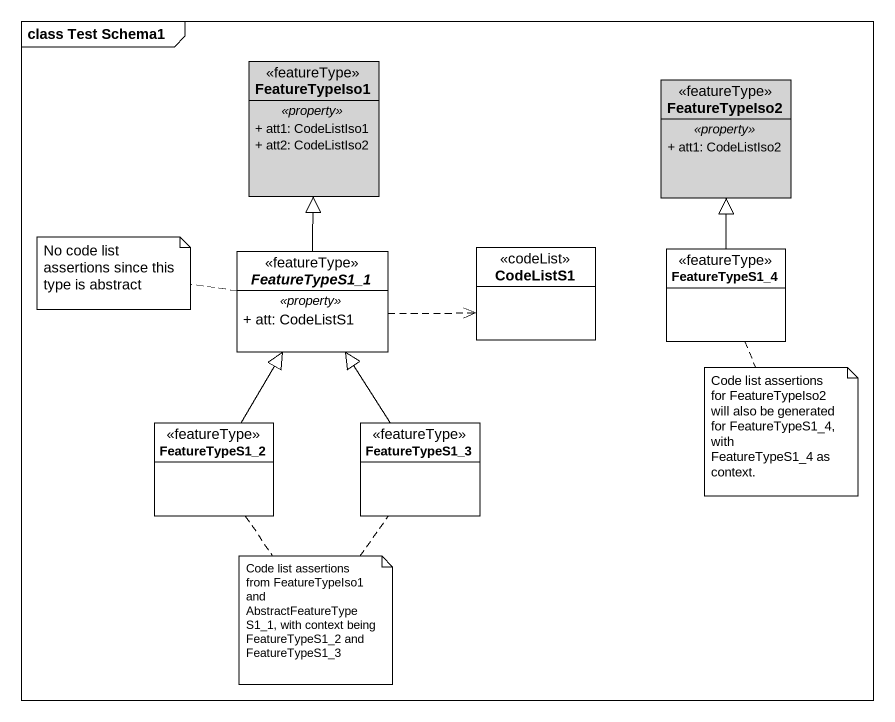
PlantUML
@startuml
mainframe class Test Schema1
hide circle
hide empty members
skinparam classAttributeIconSize 0
class FeatureTypeIso1 <<featureType>> #D3D3D3 {
  .. <<property>> ..
  + att1: CodeListIso1
  + att2: CodeListIso2
}
class FeatureTypeIso2 <<featureType>> #D3D3D3 {
  .. <<property>> ..
  + att1: CodeListIso2
}
class CodeListS1 <<codeList>>
abstract class FeatureTypeS1_1 <<featureType>> {
  .. <<property>> ..
  + att: CodeListS1
}
class FeatureTypeS1_4 <<featureType>>
class FeatureTypeS1_2 <<featureType>>
class FeatureTypeS1_3 <<featureType>>
FeatureTypeS1_1 -up-|> FeatureTypeIso1
FeatureTypeS1_1 .right.> CodeListS1
FeatureTypeS1_4 -up-|> FeatureTypeIso2
FeatureTypeS1_2 -up-|> FeatureTypeS1_1
FeatureTypeS1_3 -up-|> FeatureTypeS1_1
note left of FeatureTypeS1_1 : No code list assertions since this type is abstract
note bottom of FeatureTypeS1_4 : Code list assertions for FeatureTypeIso2 will also be generated for FeatureTypeS1_4, with FeatureTypeS1_4 as context.
note as N3
  Code list assertions from FeatureTypeIso1 and AbstractFeatureTypeS1_1, with context being FeatureTypeS1_2 and FeatureTypeS1_3
end note
N3 .. FeatureTypeS1_2
N3 .. FeatureTypeS1_3
@enduml
